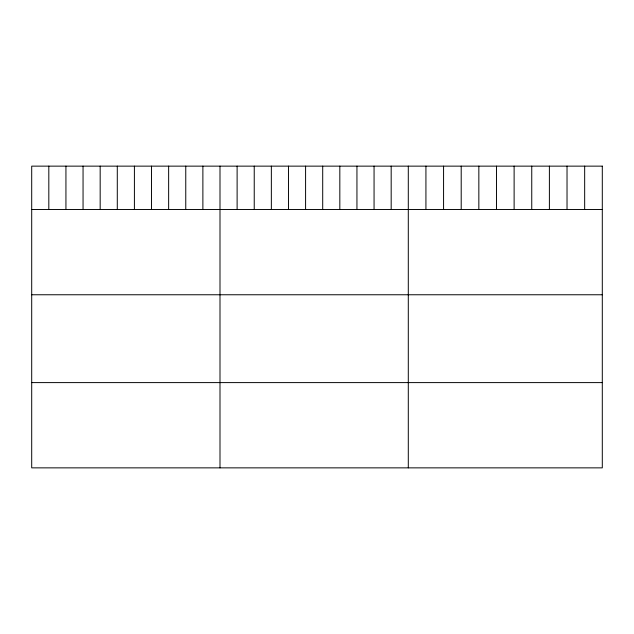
<?xml version="1.0" encoding="UTF-8"?>
<svg xmlns="http://www.w3.org/2000/svg" width="634" height="634" viewBox="0 0 634 634"><rect width="100%" height="100%" fill="white"/><g stroke="black" fill="none" stroke-linecap="round" stroke-linejoin="round"><path stroke-width="0.95" d="M31.7 209.505L602.3 209.505M31.7 294.762L602.3 294.762M31.7 382.603L602.3 382.603M584.667 166.14L584.667 209.505M567.026 166.14L567.026 209.505M549.393 166.14L549.393 209.505M531.752 166.14L531.752 209.505M514.119 166.14L514.119 209.505M496.477 166.14L496.477 209.505M478.844 166.14L478.844 209.505M461.203 166.14L461.203 209.505M443.57 166.14L443.57 209.505M425.929 166.14L425.929 209.505M408.296 166.14L408.296 467.86M391.178 166.14L391.178 209.505M374.06 166.14L374.06 209.505M356.942 166.14L356.942 209.505M339.824 166.14L339.824 209.505M322.706 166.14L322.706 209.505M305.588 166.14L305.588 209.505M288.47 166.14L288.47 209.505M271.352 166.14L271.352 209.505M254.234 166.14L254.234 209.505M237.116 166.14L237.116 209.505M219.998 166.14L219.998 467.86M202.88 166.14L202.88 209.505M185.762 166.14L185.762 209.505M168.644 166.14L168.644 209.505M151.526 166.14L151.526 209.505M134.408 166.14L134.408 209.505M117.29 166.14L117.29 209.505M100.172 166.14L100.172 209.505M83.054 166.14L83.054 209.505M65.936 166.14L65.936 209.505M48.818 166.14L48.818 209.505M602.3 166.14L31.7 166.14L31.7 467.86L602.3 467.86L602.3 166.14"/></g></svg>
